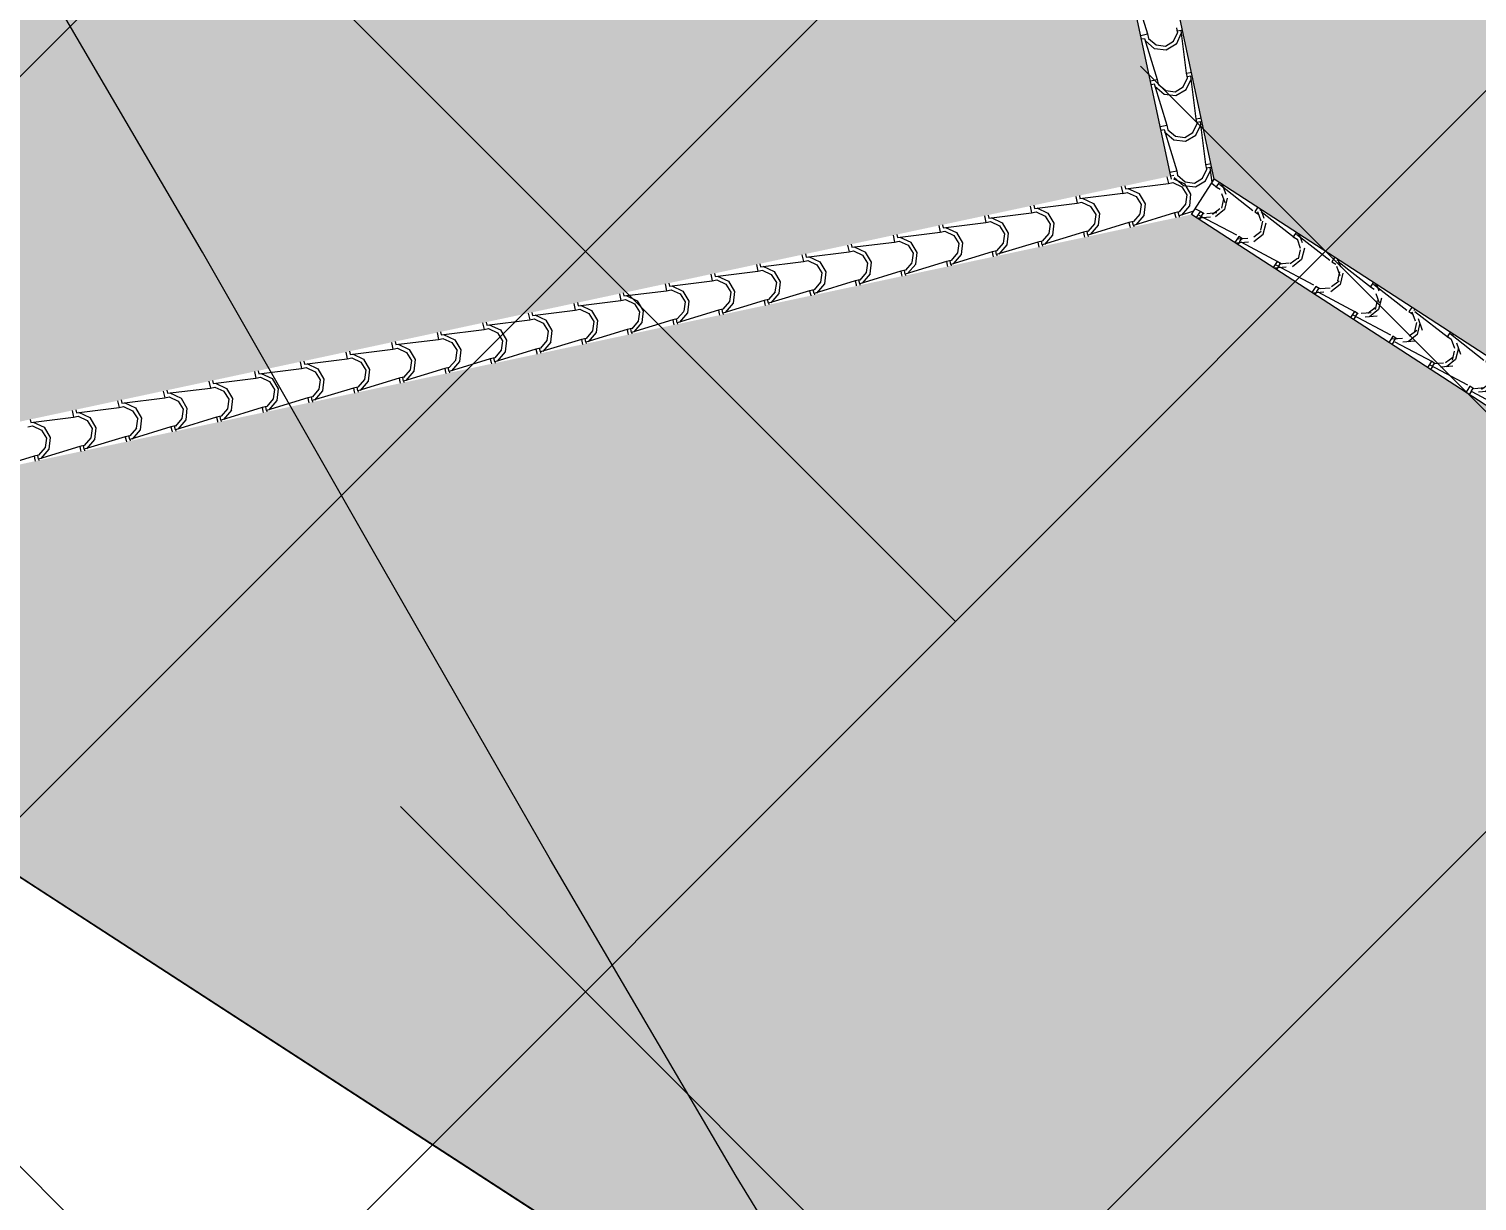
# Model space of a CAD drawing. Header units: millimetres. Extents: x 648844 to 649530, y 1246379 to 1246752.
# Drawn here: x 649090.13 to 649095.32, y 1246562.49 to 1246566.69 of the extents above; entities that cross this region are included whole.
import ezdxf

# ---------------------------------------------------------------- set-up
doc = ezdxf.new("R2010")
doc.units = ezdxf.units.MM
doc.header["$LTSCALE"] = 20
doc.header["$MEASUREMENT"] = 0
doc.layers.get('0').update_dxf_attribs({"linetype": 'CONTINUOUS'})
doc.layers.add('CONT-MJR2', color=9, linetype='CONTINUOUS')
doc.layers.add('TECHO', color=30, linetype='CONTINUOUS')

# ---------------------------------------------------------------- blocks, each defined once
blk = doc.blocks.new('TEJA45')
at = {"layer": 'TECHO'}
for p, q in [((-1.373168221238593, 3.056911529710149), (-1.273915769892895, 3.17506903934169)), ((-1.382576729258403, 3.066355168737612), (-1.386143788849395, 3.069922228328608)), ((-1.3731241258075, 3.056902565286705), (-1.382576729258403, 3.066355168737608)), ((-1.491325941711231, 2.938754059107264), (-1.392073490365533, 3.056911568738805)), ((-1.404007039717101, 3.007141208767965), (-1.398099116226774, 3.05085956502068)), ((-1.392029332709299, 3.056902565286702), (-1.395596392300298, 3.060469624877697)), ((-1.39202933270932, 3.056902565286691), (-1.382576729258417, 3.047449961835788)), ((-1.389655597268458, 3.009811456121579), (-1.384929330006081, 3.045258665398329)), ((-1.375324111853324, 2.979072809456422), (-1.389503025576083, 3.00979384635863)), ((-1.384939880120932, 3.0450868109731), (-1.373124125807301, 3.056902565286727)), ((-1.297492896261112, 2.962373277353592), (-1.415650405892656, 2.863120826007894)), ((-1.384940484638499, 2.969437359367674), (-1.403845707855886, 3.007247725254921)), ((-1.347151256233893, 2.950564933994997), (-1.384961622121139, 2.969470157212385)), ((-1.344631112904288, 2.964880526839199), (-1.375352149806496, 2.979059440561958)), ((-1.309206331958961, 2.969480194682298), (-1.344653541235708, 2.964753927419924)), ((-1.297503298200333, 2.981281737679506), (-1.309319052513963, 2.969465983365879)), ((-1.289530375122318, 2.954403607699724), (-1.297503298200283, 2.962376530777686)), ((-1.609483662184033, 2.820596588504205), (-1.510231210838334, 2.938754098135746)), ((-1.522165615273849, 2.888982832332363), (-1.516257691783522, 2.932701188585078)), ((-1.510186875845577, 2.938745022150432), (-1.513753935436576, 2.942312081741427)), ((-1.510186875845605, 2.938745022150421), (-1.500734272394702, 2.929292418699518)), ((-1.507813047882699, 2.891654975032647), (-1.503086780620322, 2.927102184309398)), ((-1.500734272394673, 2.948197625601342), (-1.504301331985666, 2.95176468519233)), ((-1.503097423257209, 2.926929267836826), (-1.491281668943579, 2.938745022150453)), ((-1.49128166894377, 2.938745022150432), (-1.500734272394673, 2.948197625601335)), ((-1.303499310642231, 2.956353917693853), (-1.347217666894949, 2.95044599420353)), ((-1.503098014517263, 2.851279628119784), (-1.522003237734651, 2.88908999400703)), ((-1.493480520623876, 2.860916346264851), (-1.507659434346635, 2.891637383167058)), ((-1.462787576094982, 2.846724118068312), (-1.493508612997189, 2.860903031791072)), ((-1.41566084133661, 2.863124194543236), (-1.427476595650241, 2.851308440229609)), ((-1.398235314807685, 2.845698668014347), (-1.41566084133656, 2.863124194543225)), ((-1.727641382656969, 2.702439117900973), (-1.628388931311271, 2.820596627532513)), ((-1.640324190830356, 2.770824455898556), (-1.634416267340029, 2.81454281215127)), ((-1.628344418981847, 2.820587479014158), (-1.631911478572839, 2.82415453860515)), ((-1.628344418981868, 2.820587479014147), (-1.618891815530965, 2.811134875563244)), ((-1.625970498497189, 2.773498493941911), (-1.621244231234812, 2.808945703218662)), ((-1.618891815530944, 2.830040082465064), (-1.622458875121929, 2.833607142056053)), ((-1.621254966393487, 2.808771724700552), (-1.609439212079856, 2.820587479014179)), ((-1.609439212080048, 2.820587479014161), (-1.618891815530951, 2.830040082465064)), ((-1.415650366864142, 2.844215556880823), (-1.533807876495686, 2.744963105535124)), ((-1.465308987481798, 2.832407404116246), (-1.503119353369044, 2.851312627333634)), ((-1.42165768707698, 2.838195342137173), (-1.465376043329698, 2.83228741864685)), ((-1.427362813048838, 2.8513227440679), (-1.462810022325584, 2.846596476805527)), ((-1.407687918258588, 2.836246064563447), (-1.41566084133656, 2.844218987641415)), ((-1.621255544396, 2.733121896871847), (-1.640160767613388, 2.770932262759093)), ((-1.611636929394813, 2.742759883074104), (-1.625815843117572, 2.773480919976311)), ((-1.845799103129757, 2.584281647297914), (-1.746546651784058, 2.702439156929454)), ((-1.74650196211811, 2.702429935877895), (-1.750069021709102, 2.70599699546889)), ((-1.746501962118138, 2.702429935877877), (-1.737049358667235, 2.692977332426974)), ((-1.737049358667214, 2.711882539328798), (-1.740616418258206, 2.715449598919786)), ((-1.739412509529764, 2.690614181564278), (-1.727596755216133, 2.702429935877905)), ((-1.727596755216311, 2.702429935877895), (-1.737049358667214, 2.711882539328798)), ((-1.533807837467243, 2.726057836407978), (-1.651965347098788, 2.62680538506228)), ((-1.583466718729717, 2.714249874237503), (-1.621277084616963, 2.73315509745489)), ((-1.580944039285683, 2.728567709297419), (-1.61166507618789, 2.742746623020178)), ((-1.539816063509036, 2.720036766580851), (-1.583534419761754, 2.714128843090528)), ((-1.545519294137819, 2.733165293453617), (-1.580966503414565, 2.728439026191243)), ((-1.533818384472887, 2.744966651406965), (-1.545634138786518, 2.733150897093338)), ((-1.516392857943956, 2.727541124878073), (-1.533818384472831, 2.744966651406948)), ((-1.525845461394859, 2.718088521427173), (-1.533818384472831, 2.726061444505142)), ((-1.758482766386621, 2.652666079466556), (-1.752574842896294, 2.696384435719271)), ((-1.739413074274765, 2.61496416562397), (-1.758318297492153, 2.652774531511216)), ((-1.744127949111437, 2.655342012852969), (-1.73940168184906, 2.69078922212972)), ((-1.729793338165379, 2.624603419882536), (-1.743972251888138, 2.655324456784744)), ((-1.855206901803498, 2.593724996192527), (-1.85877396139449, 2.597292055783516)), ((-1.845754298352588, 2.584272392741617), (-1.855206901803491, 2.59372499619252)), ((-1.651965308070309, 2.607900115935173), (-1.770122817701854, 2.508647664589475)), ((-1.701624449977587, 2.596092344358734), (-1.739434815864833, 2.614997567576122)), ((-1.699100502478018, 2.610411300527293), (-1.729821539380225, 2.624590214250052)), ((-1.657974439943793, 2.601878191024166), (-1.701692796196511, 2.595970267533843)), ((-1.6636757752268, 2.615007842839329), (-1.699122984503546, 2.610281575576956)), ((-1.651975927609165, 2.626809108270695), (-1.663791681922795, 2.614993353957068)), ((-1.634550401080226, 2.609383581741803), (-1.651975927609101, 2.626809108270681)), ((-1.644003004531122, 2.599930978290903), (-1.651975927609094, 2.607903901368879)), ((-1.963956823602409, 2.466124176695029), (-1.86470437225671, 2.58428168632657)), ((-1.876641341943376, 2.53450770303095), (-1.87073341845305, 2.578226059283665)), ((-1.864659505254387, 2.584272392741614), (-1.868226564845386, 2.587839452332609)), ((-1.864659505254409, 2.584272392741603), (-1.855206901803506, 2.5748197892907)), ((-1.86228539972555, 2.537185531764937), (-1.857559132463173, 2.572632741041687)), ((-1.857570052666041, 2.572456638428005), (-1.845754298352411, 2.584272392741632)), ((-1.857570604153551, 2.496806434376108), (-1.876475827370939, 2.534616800263354)), ((-1.847949746935555, 2.506446956690137), (-1.862128660658314, 2.537167993592345)), ((-1.81978218122547, 2.477934814479969), (-1.857592547112716, 2.496840037697357)), ((-1.817256965670367, 2.49225489175716), (-1.847978002572574, 2.506433805479919)), ((-1.781832256315774, 2.496850392225053), (-1.81727946559252, 2.492124124962679)), ((-1.770133470745442, 2.508651565134425), (-1.781949225059073, 2.496835810820798)), ((-1.752707944216503, 2.491226038605529), (-1.770133470745385, 2.508651565134411)), ((-2.082114544075353, 2.347966706091803), (-1.982862092729654, 2.466124215723344)), ((-1.994799917499641, 2.416349326598954), (-1.988891994009315, 2.460067682851669)), ((-1.982817048390658, 2.466114849605344), (-1.986384107981657, 2.469681909196343)), ((-1.982817048390686, 2.466114849605333), (-1.973364444939783, 2.45666224615443)), ((-1.980442850339919, 2.419029050675103), (-1.975716583077542, 2.454476259951853)), ((-1.973364444939762, 2.47556745305625), (-1.976931504530747, 2.479134512647239)), ((-1.975727595802319, 2.454299095291731), (-1.963911841488688, 2.466114849605358)), ((-1.963911841488859, 2.46611484960534), (-1.973364444939762, 2.475567453056243)), ((-1.770122778673361, 2.489742395462365), (-1.888280288304905, 2.390489944116666)), ((-1.776132816376737, 2.483719615467727), (-1.819851172629456, 2.477811691977404)), ((-1.762160547667406, 2.481773435154633), (-1.770133470745371, 2.489746358232598)), ((-1.975728134032288, 2.378648703128178), (-1.994633357249675, 2.416459069015424)), ((-1.966106155705724, 2.388290493497742), (-1.980285069428483, 2.419011530399949)), ((-1.935413428861061, 2.374098482986273), (-1.966134465763268, 2.388277396709032)), ((-1.888291013881719, 2.390494021998155), (-1.90010676819535, 2.378678267684528)), ((-1.870865487352773, 2.373068495469258), (-1.888291013881648, 2.390494021998133)), ((-2.200272264548296, 2.229809235488567), (-2.101019813202598, 2.347966745120107)), ((-2.112958493056141, 2.29819095016515), (-2.107050569565814, 2.341909306417865)), ((-2.100974591526935, 2.347957306469077), (-2.104541651117927, 2.351524366060072)), ((-2.100974591526956, 2.347957306469056), (-2.091521988076053, 2.338504703018152)), ((-2.098600300954161, 2.300872569586161), (-2.093874033691783, 2.336319778862912)), ((-2.091521988076039, 2.357409909919983), (-2.095089047667024, 2.360976969510965)), ((-2.093885138938596, 2.336141552155457), (-2.082069384624965, 2.347957306469084)), ((-2.082069384625136, 2.347957306469073), (-2.091521988076039, 2.357409909919976)), ((-1.888280249276434, 2.37158467498956), (-2.006437758907978, 2.272332223643861)), ((-1.937939912473368, 2.359777284601215), (-1.975750278360614, 2.378682507818603)), ((-1.894291192810599, 2.365561039911164), (-1.938009549063317, 2.359653116420841)), ((-1.899988737404293, 2.378692941610829), (-1.935435946681039, 2.373966674348456)), ((-1.880318090803677, 2.363615892018363), (-1.888291013881641, 2.371588815096327)), ((-2.093885663911045, 2.260490971880294), (-2.112790887128433, 2.298301337767541)), ((-2.084262564476674, 2.270134030307005), (-2.098441478199433, 2.300855067209213)), ((-2.219132134663198, 2.229799763332796), (-2.222699194254197, 2.233366822923792)), ((-2.209679531212309, 2.239252366783706), (-2.213246590803301, 2.242819426374698)), ((-2.200226927761406, 2.2297997633328), (-2.209679531212309, 2.239252366783703)), ((-2.006437719879585, 2.25342695451668), (-2.124595229511129, 2.154174503170982)), ((-2.056097643721252, 2.24161975472245), (-2.093908009608498, 2.260524977939838)), ((-2.053569892051748, 2.25594207421538), (-2.084290928953955, 2.270120987938139)), ((-2.012449569244438, 2.2474024643546), (-2.056167925497157, 2.241494540864277)), ((-2.018145218494176, 2.260535490996432), (-2.053592427770923, 2.255809223734058)), ((-2.006448557017997, 2.272336478861885), (-2.018264311331627, 2.260520724548257)), ((-1.989023030489044, 2.254910952332985), (-2.006448557017926, 2.272336478861867)), ((-1.998475633939947, 2.245458348882085), (-2.006448557017919, 2.253431271960061)), ((-2.318429985020934, 2.111651764885686), (-2.219177533675236, 2.229809274517226)), ((-2.231117068612647, 2.180032573731356), (-2.225209145122321, 2.223750929984071)), ((-2.212043193789803, 2.142333240632382), (-2.230948417007191, 2.180143606519628)), ((-2.219132134663234, 2.229799763332785), (-2.209679531212331, 2.220347159881882)), ((-2.216757751568522, 2.182716088496324), (-2.212031484306145, 2.218163297773074)), ((-2.20241897324761, 2.151977567116258), (-2.216597886970369, 2.182698604018466)), ((-2.212042682074873, 2.217984009019183), (-2.200226927761243, 2.22979976333281)), ((-2.124595190482559, 2.135269234043939), (-2.242752700114103, 2.03601678269824)), ((-2.17425537496915, 2.123462224843689), (-2.212065740856396, 2.142367448061076)), ((-2.171726355244928, 2.137785665445634), (-2.202447392147135, 2.151964579168393)), ((-2.130607945679202, 2.129243888797919), (-2.17432630193192, 2.123335965307596)), ((-2.136301699582702, 2.142378040382205), (-2.171748908859449, 2.137651773119831)), ((-2.124606100154274, 2.154178935725614), (-2.136421854467905, 2.142363181411987)), ((-2.107180573625321, 2.136753409196714), (-2.124606100154196, 2.154178935725589)), ((-2.116633177076217, 2.127300805745815), (-2.124606100154182, 2.13527372882378)), ((-2.436587705493885, 1.993494294282453), (-2.337335254148186, 2.111651803913993)), ((-2.349275644168912, 2.061874197299353), (-2.343367720678586, 2.105592553552068)), ((-2.337289677799475, 2.111642220196526), (-2.340856737390467, 2.115209279787518)), ((-2.337289677799504, 2.111642220196511), (-2.327837074348601, 2.102189616745608)), ((-2.33491520218265, 2.064559607408288), (-2.330188934920272, 2.100006816685038)), ((-2.327837074348579, 2.121094823647432), (-2.331404133939571, 2.124661883238428)), ((-2.330200225211151, 2.099826465882909), (-2.31838447089752, 2.111642220196536)), ((-2.318384470897676, 2.111642220196526), (-2.327837074348579, 2.121094823647429)), ((-2.330200723668554, 2.024175509384502), (-2.349105946885942, 2.061985875271748)), ((-2.320575382017786, 2.033821103923863), (-2.334754295740545, 2.06454214082607)), ((-2.292413106217069, 2.005304694964952), (-2.330223472104315, 2.02420991818234)), ((-2.289882818435615, 2.01962925667474), (-2.320603855337822, 2.033808170397499)), ((-2.254458180671243, 2.024220589767982), (-2.28990538994799, 2.019494322505608)), ((-2.242763643290552, 2.036021392589344), (-2.254579397604182, 2.024205638275717)), ((-2.225338116761591, 2.018595866060441), (-2.242763643290466, 2.036021392589316)), ((-2.554745425966679, 1.875336823679397), (-2.455492974620981, 1.993494333310938)), ((-2.467434219725661, 1.943715820863755), (-2.461526296235334, 1.987434177116469)), ((-2.455447220935753, 1.993484677060259), (-2.459014280526752, 1.997051736651255)), ((-2.455447220935774, 1.993484677060245), (-2.445994617484871, 1.984032073609342)), ((-2.453072652796898, 1.946403126319346), (-2.448346385534521, 1.981850335596096)), ((-2.44599461748485, 2.002937280511166), (-2.449561677075842, 2.006504340102154)), ((-2.448357768347428, 1.981668922746636), (-2.436542014033797, 1.993484677060263)), ((-2.436542014033947, 1.993484677060259), (-2.44599461748485, 2.002937280511162)), ((-2.242752661085667, 2.017111513571098), (-2.360910170717212, 1.9178590622254)), ((-2.248766322111251, 2.011085313241601), (-2.292484678363969, 2.005177389751278)), ((-2.234790720212494, 2.009143262609545), (-2.242763643290459, 2.017116185687509)), ((-2.44835825354734, 1.906017778136647), (-2.467263476764728, 1.943828144023893)), ((-2.438731790788353, 1.915664640732292), (-2.452910704511112, 1.946385677634499)), ((-2.672903146439467, 1.757179353076342), (-2.573650695093768, 1.875336862707883)), ((-2.585592795282174, 1.825557444429958), (-2.579684871791848, 1.869275800682672)), ((-2.573604764072023, 1.875327133923982), (-2.577171823663022, 1.878894193514977)), ((-2.573604764072044, 1.875327133923967), (-2.564152160621141, 1.865874530473064)), ((-2.564152160621127, 1.884779737374888), (-2.567719220212119, 1.88834679696588)), ((-2.566515311483705, 1.863511379610362), (-2.554699557170075, 1.875327133923989)), ((-2.554699557170224, 1.875327133923978), (-2.564152160621127, 1.884779737374881)), ((-2.360910131688769, 1.898953793098254), (-2.479067641320313, 1.799701341752556)), ((-2.410570837464959, 1.887147165086184), (-2.448381203352206, 1.906052388303571)), ((-2.408039281627133, 1.901472847904234), (-2.43876031852934, 1.915651761626993)), ((-2.366924698545105, 1.892926737685034), (-2.410643054797823, 1.887018814194711)), ((-2.372614661760217, 1.906063139153702), (-2.408061871036963, 1.901336871891328)), ((-2.360921186426829, 1.917863849453074), (-2.372736940740459, 1.906048095139447)), ((-2.343495659897862, 1.90043832292417), (-2.360921186426737, 1.917863849453049)), ((-2.352948263348765, 1.890985719473271), (-2.360921186426737, 1.898958642551243)), ((-2.566515783426098, 1.78786004688876), (-2.585421006643486, 1.825670412776006)), ((-2.571230103411139, 1.828246645230415), (-2.566503836148762, 1.863693854507165)), ((-2.556888199558905, 1.797508177540724), (-2.571067113281664, 1.828229214442931)), ((-2.68230970375739, 1.766622194238618), (-2.685876763348382, 1.770189253829606)), ((-2.672857100306487, 1.757169590787715), (-2.68230970375739, 1.766622194238618)), ((-2.479067602291835, 1.780796072625453), (-2.597225111923379, 1.681543621279754)), ((-2.528728568712815, 1.768989635207408), (-2.566538934600061, 1.787894858424796)), ((-2.526195744818651, 1.783316439133724), (-2.556916781720858, 1.797495352856483)), ((-2.485083074978945, 1.774768162128474), (-2.528801431231663, 1.768860238638151)), ((-2.490771142849198, 1.787905688539425), (-2.526218352125944, 1.783179421277051)), ((-2.479078729563106, 1.799706306316804), (-2.490894483876737, 1.787890552003176)), ((-2.461653203034139, 1.782280779787897), (-2.479078729563014, 1.799706306316772)), ((-2.471105806485035, 1.772828176336997), (-2.479078729563007, 1.780801099414965)), ((-2.791060866912261, 1.639021882473276), (-2.691808415566562, 1.757179392104817)), ((-2.703751370838674, 1.707399067996157), (-2.697843447348347, 1.751117424248871)), ((-2.691762307208286, 1.757169590787711), (-2.695329366799285, 1.760736650378707)), ((-2.691762307208322, 1.757169590787701), (-2.682309703757419, 1.747716987336798)), ((-2.689387554025622, 1.710090164139668), (-2.684661286763244, 1.745537373416418)), ((-2.684672854619983, 1.745353836474088), (-2.672857100306352, 1.757169590787715)), ((-2.597225072894851, 1.662638352152683), (-2.715382582526395, 1.563385900806985)), ((-2.684673313304828, 1.669702315640802), (-2.703578536522215, 1.707512681528048)), ((-2.675044608329848, 1.679351714349984), (-2.689223522052608, 1.710072751252191)), ((-2.646886299960748, 1.650832105328671), (-2.684696665847994, 1.669737328546059)), ((-2.644352208010176, 1.665160030363211), (-2.675073244912383, 1.67933894408597)), ((-2.608927623939977, 1.6697482379249), (-2.644374833216723, 1.665021970662526)), ((-2.597236272699384, 1.681548763180533), (-2.609052027013014, 1.669733008866906)), ((-2.579810746170402, 1.664123236651626), (-2.597236272699277, 1.681548763180501)), ((-2.589263349621298, 1.654670633200727), (-2.59723627269927, 1.662643556278695)), ((-2.909218587385205, 1.520864411870047), (-2.809966136039506, 1.639021921501588)), ((-2.821909946394939, 1.589240691564164), (-2.816002022904613, 1.632959047816879)), ((-2.809919850344563, 1.639012047651438), (-2.813486909935556, 1.64257910724243)), ((-2.809919850344592, 1.639012047651423), (-2.800467246893689, 1.62955944420052)), ((-2.807545004639749, 1.591933683051629), (-2.802818737377372, 1.627380892328379)), ((-2.800467246893668, 1.648464651102348), (-2.80403430648466, 1.65203171069334)), ((-2.80283039775626, 1.627196293337814), (-2.79101464344263, 1.639012047651441)), ((-2.791014643442765, 1.639012047651441), (-2.800467246893668, 1.648464651102344)), ((-2.603241451413716, 1.65660958657179), (-2.646959807666434, 1.650701663081467)), ((-2.802830843183607, 1.55154458439295), (-2.821736066400995, 1.589354950280196)), ((-2.793201017100024, 1.561195251157582), (-2.807379930822783, 1.591916288059789)), ((-2.762508671201701, 1.547003621592701), (-2.793229708103908, 1.56118253531546)), ((-2.715393815835661, 1.563391220044263), (-2.727209570149292, 1.551575465730636)), ((-2.697968289306679, 1.545965693515353), (-2.715393815835554, 1.563391220044231)), ((-3.027376307857843, 1.402706941267166), (-2.928123856512144, 1.520864450898706)), ((-2.940068521951446, 1.471082315130367), (-2.934160598461119, 1.514800671383082)), ((-2.928077393480834, 1.520854504515164), (-2.931644453071826, 1.524421564106159)), ((-2.928077393480862, 1.520854504515153), (-2.918624790029959, 1.51140190106425)), ((-2.92570245525399, 1.473777201962687), (-2.920976187991613, 1.509224411239437)), ((-2.918624790029938, 1.530307107966074), (-2.92219184962093, 1.533874167557062)), ((-2.920987940892537, 1.50903875020154), (-2.909172186578907, 1.520854504515167)), ((-2.909172186579035, 1.520854504515167), (-2.918624790029938, 1.53030710796607)), ((-2.715382543497967, 1.544480631679839), (-2.833540053129511, 1.445228180334141)), ((-2.76504403120866, 1.532674575449917), (-2.802854397095906, 1.551579798667305)), ((-2.721399827845751, 1.538451011015471), (-2.765118184098469, 1.532543087525148)), ((-2.727084105028048, 1.55159078731074), (-2.762531314304795, 1.546864520048366)), ((-2.707420892757582, 1.536513090064457), (-2.715393815835547, 1.544486013142421)), ((-2.920988373062372, 1.433386853145059), (-2.939893596279759, 1.471197219032305)), ((-2.911357425870584, 1.443038787966014), (-2.925536339593343, 1.473759824868221)), ((-3.145534028330495, 1.284549470664281), (-3.046281576984796, 1.402706980295822)), ((-3.046234936617104, 1.402696961378897), (-3.049801996208103, 1.406264020969893)), ((-3.04623493661714, 1.402696961378876), (-3.036782333166236, 1.393244357927973)), ((-3.036782333166215, 1.412149564829807), (-3.0403493927572, 1.415716624420792)), ((-3.039145484028815, 1.390881207065267), (-3.027329729715184, 1.402696961378894)), ((-3.027329729715305, 1.402696961378897), (-3.036782333166208, 1.4121495648298)), ((-2.833540014101025, 1.426322911207034), (-2.95169752373257, 1.327070459861336)), ((-2.883201762456515, 1.414517045571142), (-2.921012128343762, 1.433422268788529)), ((-2.880665134393212, 1.428847212822195), (-2.911386171295419, 1.443026126544954)), ((-2.839558204279591, 1.420292435458908), (-2.883276560532309, 1.414384511968585)), ((-2.845240586117015, 1.43343333669646), (-2.880687795393762, 1.428707069434086)), ((-2.833551358971938, 1.445233676907993), (-2.845367113285569, 1.433417922594366)), ((-2.81612583244295, 1.427808150379082), (-2.833551358971825, 1.445233676907957)), ((-2.825578435893853, 1.418355546928183), (-2.833551358971818, 1.426328470006148)), ((-3.058227097507704, 1.352923938698371), (-3.052319174017377, 1.396642294951086)), ((-3.039145902941115, 1.315229121897154), (-3.058051126158503, 1.3530394877844)), ((-3.043859905868239, 1.355620720873752), (-3.039133638605861, 1.391067930150502)), ((-3.029513834641143, 1.32488232477445), (-3.043692748363902, 1.355603361676657)), ((-3.154939876302478, 1.293992021693526), (-3.15850693589347, 1.297559081284522)), ((-2.951697484704127, 1.308165190734183), (-3.069854994335671, 1.208912739388484)), ((-3.00135949370442, 1.296359515692391), (-3.039169859591667, 1.315264738909779)), ((-2.998821597584737, 1.310690804051681), (-3.029542634486944, 1.32486971777444)), ((-2.957716580713459, 1.302133859902348), (-3.001434936966177, 1.296225936412025)), ((-2.963397067206891, 1.315275886082055), (-2.998844276483638, 1.310549618819682)), ((-2.951708902108216, 1.327076133771723), (-2.963524656421846, 1.315260379458095)), ((-2.93428337557922, 1.309650607242808), (-2.951708902108102, 1.327076133771691)), ((-2.943735979030116, 1.300198003791909), (-2.951708902108088, 1.308170926869881)), ((-3.263691748803296, 1.166392000061222), (-3.164439297457598, 1.284549509692763)), ((-3.176385673064452, 1.23476556226278), (-3.170477749574125, 1.278483918515494)), ((-3.164392479753374, 1.28453941824262), (-3.167959539344373, 1.288106477833619)), ((-3.16439247975341, 1.284539418242609), (-3.154939876302507, 1.275086814791706)), ((-3.16201735648248, 1.237464239784806), (-3.157291089220102, 1.272911449061557)), ((-3.157303027165092, 1.272723663928993), (-3.145487272851462, 1.28453941824262)), ((-3.145487272851575, 1.28453941824262), (-3.154939876302478, 1.293992021693523)), ((-3.157303432819873, 1.197071390649249), (-3.176208656037261, 1.234881756536495)), ((-3.147670243411703, 1.206725861582878), (-3.161849157134462, 1.237446898485086)), ((-3.119517224952311, 1.178201985813626), (-3.157327590839557, 1.197107209031014)), ((-3.116978060776262, 1.192534395281175), (-3.147699097678469, 1.206713309003934)), ((-3.081553548295865, 1.197118435467772), (-3.117000757572612, 1.192392168205398)), ((-3.069866445244493, 1.208918590635452), (-3.081682199558124, 1.197102836321825)), ((-3.052440918715497, 1.191493064106538), (-3.069866445244365, 1.20891859063541)), ((-3.381849469276368, 1.048234529457822), (-3.282597017930669, 1.166392039089363)), ((-3.294544248621207, 1.116607185827174), (-3.288636325130881, 1.160325542079889)), ((-3.282550022889659, 1.166381875106353), (-3.286117082480651, 1.169948934697345)), ((-3.28255002288968, 1.166381875106332), (-3.273097419438777, 1.156929271655429)), ((-3.280174807096721, 1.119307758695868), (-3.275448539834343, 1.154754967972618)), ((-3.273097419438756, 1.175834478557256), (-3.276664479029741, 1.179401538148245)), ((-3.27546057030137, 1.154566120792719), (-3.263644815987739, 1.166381875106346)), ((-3.263644815987853, 1.166381875106349), (-3.273097419438756, 1.175834478557253)), ((-3.069854955307193, 1.190007470261374), (-3.188012464938737, 1.090755018915676)), ((-3.075874957147306, 1.183975284345788), (-3.119593313400024, 1.178067360855465)), ((-3.061893522166393, 1.182040460655639), (-3.069866445244358, 1.190013383733604)), ((-3.275460962698638, 1.078913659401358), (-3.294366185916026, 1.116724025288605)), ((-3.265826652182639, 1.088569398392131), (-3.280005565905398, 1.119290435294339)), ((-3.18802398838077, 1.090761047499182), (-3.199839742694401, 1.078945293185555)), ((-3.170598461851768, 1.073335520970264), (-3.188023988380642, 1.090761047499139)), ((-3.500007189749034, 0.9300770588549305), (-3.400754738403336, 1.048234568486471)), ((-3.412702824177472, 0.9984488093951853), (-3.406794900687146, 1.0421671656479)), ((-3.400707566025922, 1.048224331970076), (-3.404274625616914, 1.051791391561068)), ((-3.400707566025957, 1.048224331970065), (-3.391254962575054, 1.038771728519162)), ((-3.391254962575026, 1.057676935420989), (-3.394822022166011, 1.061243995011978)), ((-3.393618113437647, 1.036408577656445), (-3.381802359124016, 1.048224331970072)), ((-3.381802359124123, 1.048224331970079), (-3.391254962575026, 1.057676935420982)), ((-3.188012425910266, 1.071849749788566), (-3.30616993554181, 0.9725972984428672)), ((-3.237674956200188, 1.060044455934861), (-3.275485322087434, 1.078949679152249)), ((-3.235134523969421, 1.074377986511426), (-3.265855560871628, 1.088556900234185)), ((-3.194033333579362, 1.065816708789466), (-3.237751689832081, 1.059908785299143)), ((-3.199710029384846, 1.078960984853495), (-3.235157238661593, 1.074234717591121)), ((-3.180051065302663, 1.063882917519361), (-3.188023988380642, 1.071855840597337)), ((-3.393618492577396, 0.9607559281534783), (-3.412523715794784, 0.9985662940407245)), ((-3.398332257710976, 1.001151277606926), (-3.393605990448599, 1.036598486883676)), ((-3.383983060952815, 0.9704129351997395), (-3.398161974675574, 1.001133972101947)), ((-3.509412505711303, 0.9395193922847085), (-3.512979565302295, 0.943086451875697)), ((-3.4999599022604, 0.9300667888337983), (-3.509412505711303, 0.9395193922847014)), ((-3.306169896513282, 0.9536920293157962), (-3.424327406144826, 0.8544395779700977)), ((-3.355832687448093, 0.9418869260561102), (-3.393643053335339, 0.9607921492734981)), ((-3.353290987159291, 0.9562215777401519), (-3.384012024061498, 0.970400491462911)), ((-3.312191710014105, 0.9476581332327818), (-3.355910066266823, 0.9417502097424588)), ((-3.31786651047382, 0.9608035342392149), (-3.353313719750567, 0.9560772669768411)), ((-3.306181531517048, 0.9726035043629118), (-3.317997285830678, 0.9607877500492847)), ((-3.288756004988038, 0.9551779778339942), (-3.306181531516913, 0.9726035043628727)), ((-3.298208608438941, 0.9457253743830982), (-3.306181531516906, 0.9536982974610595)), ((-3.618164910221822, 0.8119195882518788), (-3.518912458876123, 0.9300770978834194)), ((-3.530861399734214, 0.8802904329595833), (-3.524953476243887, 0.9240087892122979)), ((-3.518865109162199, 0.9300667888338054), (-3.522432168753198, 0.933633848424801)), ((-3.518865109162228, 0.9300667888337877), (-3.509412505711325, 0.9206141853828846)), ((-3.516489708325459, 0.8829947965161828), (-3.511763441063081, 0.918442005792933)), ((-3.502139469723382, 0.8522564720081682), (-3.516318383446141, 0.8829775089103755)), ((-3.511775656573924, 0.9182510345201713), (-3.499959902260294, 0.9300667888337983)), ((-3.424327367116383, 0.8355343088429557), (-3.542484876747928, 0.7362818574972572)), ((-3.511776022456154, 0.8425981969055734), (-3.530681245673541, 0.8804085627928195)), ((-3.473990418695976, 0.8237293961773489), (-3.511800784583222, 0.8426346193947367)), ((-3.471447450350816, 0.8380651689696457), (-3.502168487253023, 0.8522440826924047)), ((-3.436022991562787, 0.8426460836249312), (-3.471470200839534, 0.8379198163625574)), ((-3.424339074653325, 0.8544459612266415), (-3.436154828966956, 0.8426302069130145)), ((-3.406913548124315, 0.8370204346977168), (-3.42433907465319, 0.8544459612265918)), ((-3.416366151575211, 0.8275678312468173), (-3.424339074653183, 0.8355407543247892)), ((-3.736322630694765, 0.693762117648653), (-3.637070179349067, 0.8119196272801936)), ((-3.649019975290479, 0.7621320565275838), (-3.643112051800152, 0.8058504127802983)), ((-3.637022652298469, 0.8119092456975316), (-3.640589711889469, 0.8154763052885272)), ((-3.637022652298498, 0.8119092456975174), (-3.627570048847595, 0.8024566422466144)), ((-3.634647158939579, 0.7648383154281468), (-3.629920891677202, 0.800285524704897)), ((-3.627570048847574, 0.8213618491484418), (-3.631137108438566, 0.8249289087394338)), ((-3.629933199710202, 0.8000934913838975), (-3.618117445396571, 0.8119092456975245)), ((-3.61811744539667, 0.8119092456975316), (-3.627570048847574, 0.8213618491484347)), ((-3.430350086447064, 0.8294995576763391), (-3.474068442699782, 0.8235916341860161)), ((-3.629933552334919, 0.7244404656576862), (-3.648838775552306, 0.7622508315449323)), ((-3.620295878494325, 0.7341000088174248), (-3.634474792217084, 0.764821045719632)), ((-3.589603913543165, 0.719908760199516), (-3.620324950445372, 0.734087673922275)), ((-3.542496617789602, 0.7362884180903713), (-3.554312372103233, 0.7244726637767442)), ((-3.525071091260585, 0.7188628915614501), (-3.54249661778946, 0.7362884180903251)), ((-3.854480351167602, 0.5756046470455338), (-3.755227899821904, 0.6937621566770744)), ((-3.767178550847227, 0.6439736800919889), (-3.7612706273569, 0.6876920363447034)), ((-3.75518019543474, 0.6937517025612614), (-3.758747255025732, 0.697318762152257)), ((-3.755180195434768, 0.6937517025612472), (-3.745727591983865, 0.6842990991103441)), ((-3.752804609553827, 0.6466818343392049), (-3.74807834229145, 0.682129043615955)), ((-3.745727591983844, 0.703204306012168), (-3.749294651574829, 0.7067713656031565)), ((-3.748090742846479, 0.6819359482476237), (-3.736274988532848, 0.6937517025612507)), ((-3.736274988532941, 0.6937517025612578), (-3.745727591983844, 0.7032043060121609)), ((-3.542484837719485, 0.7173765883701151), (-3.660642347351029, 0.6181241370244166)), ((-3.592148149943888, 0.705571866298591), (-3.629958515831134, 0.7244770895159789)), ((-3.548508462881806, 0.7113409821196583), (-3.592226819134524, 0.7054330586293354)), ((-3.554179472650858, 0.7244886330107718), (-3.589626681927605, 0.719762365748398)), ((-3.534523694711481, 0.7094102881105471), (-3.542496617789453, 0.7173832111885154)), ((-3.748091082213669, 0.6062827344097776), (-3.766996305431057, 0.6440931002970238)), ((-3.738452287264877, 0.6159435456258606), (-3.752631200987636, 0.6466645825280679)), ((-3.972638071640318, 0.4574471764425745), (-3.87338562029462, 0.5756046860741151)), ((-3.873337738571017, 0.5755941594249876), (-3.876904798162009, 0.5791612190159832)), ((-3.873337738571045, 0.5755941594249734), (-3.863885135120142, 0.5661415559740703)), ((-3.863885135120121, 0.5850467628758977), (-3.867452194711113, 0.5886138224668898)), ((-3.866248285982756, 0.5637784051113499), (-3.854432531669126, 0.5755941594249769)), ((-3.854432531669218, 0.5755941594249876), (-3.863885135120121, 0.5850467628758906)), ((-3.66064230832248, 0.5992188678973811), (-3.778799817954024, 0.4999664165516826)), ((-3.710305881191765, 0.5874143364198297), (-3.748116247079011, 0.6063195596372175)), ((-3.707760376733852, 0.601752351428626), (-3.738481413636059, 0.6159312651513851)), ((-3.666666839313869, 0.59318240656334), (-3.710385195566587, 0.587274483073017)), ((-3.672335953740742, 0.6063311823963673), (-3.707783163017488, 0.6016049151339935)), ((-3.66065416092588, 0.618130874954101), (-3.67246991523951, 0.606315120640474)), ((-3.643228634396856, 0.6007053484251763), (-3.660654160925731, 0.6181308749540513)), ((-3.652681237847752, 0.5912527449742733), (-3.660654160925723, 0.5992256680522452)), ((-3.885337126403741, 0.5258153036581881), (-3.879429202913414, 0.5695336599109027)), ((-3.86624861209242, 0.4881250031618727), (-3.885153835309808, 0.5259353690491189)), ((-3.870962060168189, 0.5285253532493641), (-3.866235792905812, 0.5639725625261143)), ((-3.856608696035053, 0.497787082433458), (-3.870787609757812, 0.5285081193356653)), ((-3.982042678256384, 0.4668892197396239), (-3.985609737847369, 0.4704562793306124)), ((-3.972590074805481, 0.4574366162887173), (-3.982042678256384, 0.4668892197396204)), ((-3.778799778925574, 0.481061147424537), (-3.896957288557118, 0.3818086960788385)), ((-3.828463612439649, 0.4692568065410647), (-3.866273978326895, 0.4881620297584526)), ((-3.825916839926194, 0.4835959426584964), (-3.856637876828401, 0.4977748563812554)), ((-3.784825215748612, 0.4750238310066557), (-3.82854357200133, 0.4691159075163327)), ((-3.790492434829723, 0.4881737317820871), (-3.825939644106469, 0.4834474645197133)), ((-3.778811704062157, 0.4999733318178308), (-3.790627458375788, 0.4881575775042037)), ((-3.761386177533133, 0.4825478052889061), (-3.778811704062008, 0.499973331817781)), ((-3.770838780984036, 0.4730952018380066), (-3.778811704062001, 0.4810681249159714)), ((-4.090795792113177, 0.3392897058394375), (-3.991543340767478, 0.4574472154709781)), ((-4.00349570195975, 0.4076569272280004), (-3.997587778469423, 0.451375283480715)), ((-3.99149528170728, 0.4574366162887209), (-3.995062341298265, 0.4610036758797094)), ((-3.991495281707316, 0.4574366162886996), (-3.982042678256413, 0.4479840128377965)), ((-3.98911951078243, 0.4103688721604328), (-3.984393243520053, 0.445816081437183)), ((-3.984405829119034, 0.4456208619750761), (-3.972590074805403, 0.4574366162887031)), ((-3.984406141971199, 0.3699672719140104), (-4.003311365188587, 0.4077776378012565)), ((-3.974765104806004, 0.379630619242711), (-3.988944018528763, 0.4103516561449183)), ((-3.946621343687589, 0.3510992766623282), (-3.984431709574835, 0.3700044998797161)), ((-3.944073303117726, 0.3654395338879866), (-3.974794340019933, 0.3796184476107456)), ((-3.908648915917794, 0.3700162811679313), (-3.944096125194541, 0.3652900139055575)), ((-3.896969247198435, 0.3818157886815605), (-3.908785001512065, 0.3700000343679335)), ((-3.879543720669396, 0.3643902621526323), (-3.896969247198271, 0.3818157886815072)), ((-4.208953512586021, 0.2211322352363077), (-4.109701061240322, 0.3392897448678482)), ((-4.121654277516505, 0.2894985507923984), (-4.115746354026179, 0.333216907045113)), ((-4.109652824843558, 0.3392790731524506), (-4.11321988443455, 0.3428461327434462)), ((-4.109652824843586, 0.3392790731524329), (-4.100200221392683, 0.3298264697015298)), ((-4.107276961396558, 0.2922123910723933), (-4.10255069413418, 0.3276596003491434)), ((-4.100200221392662, 0.3487316766033537), (-4.103767280983654, 0.3522987361943422)), ((-4.102563372255311, 0.3274633188388023), (-4.09074761794168, 0.3392790731524293)), ((-4.090747617941759, 0.3392790731524435), (-4.100200221392662, 0.3487316766033466)), ((-3.896957249528676, 0.3629034269516929), (-4.01511475916022, 0.2636509756059944)), ((-3.902983592182473, 0.3568652554500957), (-3.946701948435191, 0.3509573319597727)), ((-3.888996324120292, 0.3549376587017328), (-3.896969247198264, 0.3629105817797047)), ((-4.10256367184995, 0.2518095406661018), (-4.121468895067338, 0.289619906553348)), ((-4.092921513576556, 0.2614741560511469), (-4.107100427299315, 0.2921951929533542)), ((-4.062229766308398, 0.247283125117093), (-4.092950803210606, 0.2614620388398521)), ((-4.015126790334712, 0.2636582455452903), (-4.026942544648342, 0.2518424912316632)), ((-3.997701263805673, 0.246232719016362), (-4.015126790334548, 0.263658245545237)), ((-4.327111233058744, 0.1029747646333448), (-4.227858781713046, 0.2211322742648854)), ((-4.239812853073012, 0.1713401743586012), (-4.233904929582685, 0.2150585306113157)), ((-4.227810367979828, 0.2211215300161697), (-4.231377427570827, 0.2246885896071689)), ((-4.227810367979856, 0.2211215300161555), (-4.218357764528953, 0.2116689265652525)), ((-4.22543441201104, 0.1740559099816537), (-4.220708144748663, 0.2095031192584038)), ((-4.218357764528932, 0.2305741334670763), (-4.221924824119924, 0.2341411930580684)), ((-4.220720915391588, 0.2093057757025285), (-4.208905161077958, 0.2211215300161555)), ((-4.208905161078029, 0.2211215300161768), (-4.218357764528932, 0.2305741334670799)), ((-4.015114720131734, 0.2447457064788843), (-4.133272229763278, 0.1454932551331858)), ((-4.064779074935451, 0.2329417467835526), (-4.102589440822697, 0.2518469700009405)), ((-4.021141968616334, 0.2387066798935287), (-4.064860324869052, 0.2327987564032057)), ((-4.026805397007671, 0.2518588305535268), (-4.062252606284417, 0.247132563291153)), ((-4.007153867256569, 0.2367801155654625), (-4.015126790334541, 0.2447530386434345)), ((-4.220721201728708, 0.1336518094182217), (-4.239626424946096, 0.1714621753054679)), ((-4.211077922346732, 0.1433176928587514), (-4.225256836069491, 0.1740387297609587)), ((-4.345967911116098, 0.1029639868798995), (-4.349534970707083, 0.106531046470888)), ((-4.336515307665202, 0.1124165903308096), (-4.340082367256187, 0.1159836499217981)), ((-4.327062704214299, 0.1029639868798995), (-4.336515307665202, 0.1124165903308025)), ((-4.13327219073485, 0.1265879860060402), (-4.251429700366394, 0.02733553466034166)), ((-4.182936806183349, 0.1147842169048019), (-4.220747172070595, 0.1336894401221898)), ((-4.180386229499931, 0.1291267163465832), (-4.211107266402138, 0.1433056300693423)), ((-4.139300345048383, 0.1205481043372068), (-4.183018701301101, 0.1146401808468838)), ((-4.144961878098442, 0.1337013799390085), (-4.180409087375189, 0.1289751126766348)), ((-4.133284333470989, 0.14550070240902), (-4.14510008778462, 0.133684948095393)), ((-4.115858806941944, 0.1280751758800847), (-4.133284333470819, 0.1455007024089596)), ((-4.12531141039284, 0.1186225724291852), (-4.133284333470812, 0.1265954955071535)), ((-4.381066017177957, 0.06124925080029442), (-4.346016502185769, 0.1029748036619225)), ((-4.381066017177965, 0.07500000000003837), (-4.381066017177972, -0.07499999999996376)), ((-4.35797142862927, 0.05318179792661226), (-4.352063505138943, 0.09690015417932685)), ((-4.338878731607451, 0.01549407817028481), (-4.357783954824839, 0.05330444405753099)), ((-4.345967911116134, 0.1029639868798853), (-4.336515307665231, 0.09351138342898224)), ((-4.343591862625289, 0.05589942889270816), (-4.338865595362911, 0.09134663816945832)), ((-4.329234331117675, 0.02516122966800793), (-4.343413244840434, 0.05588226657021522)), ((-4.338878458527866, 0.0911482325662547), (-4.327062704214235, 0.1029639868798817)), ((-4.30109453743124, -0.003373312973963039), (-4.338904903318486, 0.01553191024342482)), ((-4.30109453743124, 0.003373312974005671), (-4.338904903318486, -0.01553191024338219)), ((-4.298542692691456, 0.01097030757607342), (-4.329263729593663, 0.02514922129883246)), ((-4.257458721482493, -0.002389528778763861), (-4.301177077735211, 0.003518394711559125)), ((-4.257458721483125, 0.002389528780526007), (-4.301177077735844, -0.003518394709796979)), ((-4.263118359186514, 0.01554392932484205), (-4.29856556846326, 0.01081766206246826)), ((-4.251441876607267, 0.02734315927274977), (-4.263257630920897, 0.01552740495912275)), ((-4.234016350078214, 0.009917632743814409), (-4.251441876607089, 0.02734315927269293)), ((-4.243468953529117, 0.0004650292929184729), (-4.251441876607082, 0.008437952370883295)), ((-4.338878731607565, -0.01549407817016046), (-4.357783954824953, -0.05330444405740664)), ((-4.329234331119117, -0.0251612296676953), (-4.343413244841877, -0.05588226656990258)), ((-4.298542692692415, -0.01097030757503248), (-4.329263729594622, -0.02514922129779151)), ((-4.26311835918694, -0.01554392932355597), (-4.298565568463687, -0.01081766206118218)), ((-4.251441876607259, -0.0273431592726503), (-4.26325763092089, -0.01552740495902327)), ((-4.243468953529124, -0.0004650292928261024), (-4.251441876607103, -0.008437952370801582)), ((-4.234016350078228, -0.009917632743729143), (-4.251441876607103, -0.02734315927260411)), ((-4.133272190734765, -0.1265879860058945), (-4.251429700366309, -0.027335534660196)), ((-4.381066017177957, -0.06124925080087706), (-4.346016502186039, -0.102974803662196)), ((-4.35797142863111, -0.05318179792779887), (-4.352063505140784, -0.09690015418051345)), ((-4.345967911116119, -0.1029639868798178), (-4.349534970707111, -0.1065310464708098)), ((-4.345967911116119, -0.1029639868798107), (-4.336515307665216, -0.09351138342890764)), ((-4.343591862623768, -0.05589942889180222), (-4.338865595361391, -0.09134663816855237)), ((-4.338878458527873, -0.09114823256618365), (-4.327062704214242, -0.1029639868798107)), ((-4.327062704214313, -0.1029639868798071), (-4.336515307665216, -0.1124165903307102)), ((-4.327111233059028, -0.1029747646336112), (-4.22785878171333, -0.2211322742651518)), ((-4.336515307665216, -0.1124165903307208), (-4.340082367256201, -0.1159836499217093)), ((-4.220721201728821, -0.133651809418069), (-4.239626424946209, -0.1714621753053152)), ((-4.211077922348551, -0.1433176928592701), (-4.22525683607131, -0.1740387297614774)), ((-4.182936806183335, -0.1147842169047451), (-4.220747172070581, -0.1336894401221329)), ((-4.18038622950089, -0.1291267163455458), (-4.211107266403097, -0.1433056300683049)), ((-4.139300345048618, -0.1205481043353416), (-4.183018701301336, -0.1146401808450186)), ((-4.144961878097952, -0.1337013799378433), (-4.180409087374699, -0.1289751126754695)), ((-4.133284333470982, -0.1455007024089205), (-4.145100087784613, -0.1336849480952935)), ((-4.125311410392847, -0.1186225724290999), (-4.133284333470819, -0.1265954955070754)), ((-4.115858806941951, -0.1280751758799994), (-4.133284333470826, -0.1455007024088779)), ((-4.015114720131677, -0.2447457064787315), (-4.133272229763222, -0.145493255133033)), ((-4.239812853075087, -0.1713401743580043), (-4.23390492958476, -0.2150585306107189)), ((-4.225434412009413, -0.1740559099816323), (-4.220708144747036, -0.2095031192583825)), ((-4.227810367979835, -0.2211215300160916), (-4.231377427570827, -0.22468858960708)), ((-4.227810367979849, -0.2211215300160809), (-4.218357764528946, -0.2116689265651779)), ((-4.218357764528939, -0.2305741334669946), (-4.221924824119924, -0.2341411930579831)), ((-4.220720915391595, -0.2093057757024575), (-4.208905161077965, -0.2211215300160845)), ((-4.208905161078043, -0.2211215300160916), (-4.218357764528946, -0.2305741334669946)), ((-4.208953512586156, -0.2211322352367517), (-4.109701061240457, -0.3392897448682923)), ((-4.102563671850049, -0.2518095406659526), (-4.121468895067437, -0.2896199065531988)), ((-4.064779074935444, -0.2329417467835064), (-4.10258944082269, -0.2518469700008943)), ((-4.062229766308533, -0.2472831251156791), (-4.092950803210741, -0.2614620388384381)), ((-4.021141968615652, -0.2387066798917949), (-4.06486032486837, -0.232798756401472)), ((-4.026805397007173, -0.2518588305523757), (-4.06225260628392, -0.2471325632900019)), ((-4.015126790334705, -0.2636582455451908), (-4.026942544648335, -0.2518424912315638)), ((-4.007153867256584, -0.2367801155653737), (-4.015126790334556, -0.2447530386433456)), ((-3.997701263805688, -0.2462327190162696), (-4.015126790334563, -0.2636582455451446)), ((-4.121654277518559, -0.2894985507918193), (-4.115746354028232, -0.3332169070445339)), ((-4.107276961395293, -0.2922123910696612), (-4.102550694132916, -0.3276596003464114)), ((-4.092921513577991, -0.2614741560508413), (-4.10710042730075, -0.2921951929530486)), ((-3.896957249528668, -0.3629034269514939), (-4.015114759160213, -0.2636509756057954)), ((-4.109652824843572, -0.3392790731523618), (-4.113219884434571, -0.3428461327433574)), ((-4.109652824843586, -0.3392790731523547), (-4.100200221392683, -0.3298264697014517)), ((-4.100200221392676, -0.3487316766032613), (-4.103767280983661, -0.3522987361942498)), ((-4.102563372255318, -0.3274633188387313), (-4.090747617941688, -0.3392790731523583)), ((-4.090747617941773, -0.3392790731523512), (-4.100200221392676, -0.3487316766032542)), ((-4.09079579211361, -0.3392897058395334), (-3.991543340767912, -0.457447215471074)), ((-3.946621343687561, -0.3510992766622749), (-3.984431709574807, -0.3700044998796628)), ((-3.902983592182693, -0.3568652554482519), (-3.946701948435411, -0.3509573319579289)), ((-3.888996324120313, -0.354937658701644), (-3.896969247198278, -0.3629105817796088)), ((-4.003495701961803, -0.4076569272274284), (-3.997587778471477, -0.451375283480143)), ((-3.984406141971292, -0.3699672719138363), (-4.003311365188679, -0.4077776378010824)), ((-3.989119510780938, -0.4103688721594914), (-3.984393243518561, -0.4458160814362415)), ((-3.974765104807034, -0.3796306192415919), (-3.988944018529793, -0.4103516561437992)), ((-3.94407330311784, -0.3654395338865797), (-3.974794340020047, -0.3796184476093387)), ((-3.908648915918178, -0.3700162811666665), (-3.944096125194925, -0.3652900139042927)), ((-3.896969247198427, -0.381815788681461), (-3.908785001512058, -0.370000034367834)), ((-3.87954372066941, -0.3643902621525434), (-3.896969247198278, -0.3818157886814149)), ((-3.778799778925574, -0.4810611474243274), (-3.896957288557118, -0.3818086960786289)), ((-3.991495281707294, -0.457436616288625), (-3.995062341298279, -0.4610036758796134)), ((-3.991495281707302, -0.457436616288625), (-3.982042678256398, -0.4479840128377219)), ((-3.984405829119041, -0.4456208619750051), (-3.97259007480541, -0.4574366162886321))]:
    blk.add_line(p, q, dxfattribs=at)

msp = doc.modelspace()

# ---------------------------------------------------------------- hatches: boundary and pattern name
h = msp.add_hatch()
h.set_pattern_fill('ANSI38', color=3, scale=15, style=0)
h.set_pattern_definition([(45, (-526.4316489867633, -3378.367883687839), (-1.325825214724776, 1.325825214724777), []), (135, (-526.4316489867633, -3378.367883687839), (-3.97747564417433, 1.325825214724777), [4.6875, -2.8125])])
h.paths.add_polyline_path([(649074.6452498117, 1246583.563912513), (649094.2426363732, 1246613.456396369), (649153.4128591382, 1246584.500745721), (649133.4856091051, 1246559.316503033), (649131.7639361151, 1246538.992300148), (649068.2827765732, 1246574.181717347)])
h.paths.add_polyline_path([(649079.0629513938, 1246573.737106845), (649108.5591314904, 1246573.737106845), (649108.5591314904, 1246579.229194161), (649079.0629513938, 1246579.229194161)], flags=24)
h = msp.add_hatch()
h.set_pattern_fill('ANSI31', color=2, scale=20, style=0)
h.set_pattern_definition([(45, (-526.4316489867633, -3378.367883687839), (-1.767766952966369, 1.767766952966369), [])])
edge = h.paths.add_edge_path()
edge.add_line((649057.8519686605, 1246574.731937029), (649143.484031076, 1246525.395827967))
edge.add_line((649021.4650291716, 1246521.520933308), (649057.8519686605, 1246574.731937029))
edge.add_line((649021.4650291716, 1246521.520933308), (649126.0130467353, 1246470.828113168))
edge.add_line((649143.484031076, 1246525.395827967), (649148.0277335674, 1246486.904175728))
h.paths.add_polyline_path([(649085.8330108997, 1246502.103295551), (649115.3070900415, 1246502.103295551), (649115.3070900415, 1246507.529080002), (649085.8330108997, 1246507.529080002)], flags=24)
at = {"layer": 'TECHO'}
h = msp.add_hatch(dxfattribs=at)
h.set_pattern_fill('SPANTILE', color=254, scale=0.2049999999999998, angle=127.3056693047817, style=0, pattern_type=2)
h.set_pattern_definition([(62.01239138809517, (649152.1504759578, 1246550.638130518), (-1.166265407702017, -2.175649403905761), [0.1893117599999998, -4.543480804999994]), (327.042691388095, (649152.2393161466, 1246550.805302109), (0.2835334775801928, 0.06048774331451191), [0.01639999999999999, -0.1885999999999999]), (147.0426913880951, (649152.4202485862, 1246550.707540091), (-0.2835334775801928, -0.06048774331451199), [0.05739999999999996, -0.1475999999999998]), (237.0426913880951, (649152.3720856153, 1246550.738766494), (0.060487743314512, -0.2835334775801926), [0.02049999999999997, -0.1844999999999997]), (57.04269138809526, (649152.2508465379, 1246550.792940068), (-0.060487743314512, 0.2835334775801927), [0.0204999999999999, -0.1844999999999992]), (147.0426913880951, (649152.2619988247, 1246550.810141128), (-0.2835334775801928, -0.06048774331451199), [0.01639999999999998, -0.1885999999999998]), (147.0426913880951, (649152.4113267568, 1246550.693779242), (-0.2835334775801928, -0.06048774331451199), [0.04099999999999996, -0.1639999999999998]), (232.0729913880952, (649152.3769246346, 1246550.716083815), (-1.510283638022676, -1.952605608575075), [0.1893117599999993, -4.543480804999979]), (199.738791388095, (649152.3713484913, 1246550.707483285), (4.132025447927939, 1.474386526163186), [0.05412163999999996, -5.358033749999995]), (165.4775913880951, (649152.3204069916, 1246550.689204715), (-0.4555439847049639, 0.05103544694801822), [0.05186130999999988, -0.596405474999998]), (128.6077913880951, (649152.2702026154, 1246550.702209354), (0.2324986065936467, -0.3950561185174495), [0.05186130999999995, -0.596405474999999]), (94.34659138809516, (649152.2378418986, 1246550.742735692), (-0.3402455695235446, 4.373977924415627), [0.05412163999999976, -5.35803374999997]), (167.2675913880952, (649152.3196130618, 1246550.706821601), (2.338208642498461, -0.5387073577712823), [0.04150942499999979, -4.109424259999973]), (126.8177913880951, (649152.2791244453, 1246550.715970203), (-1.446023846216211, 1.914795108972624), [0.04150942499999979, -4.109424259999973]), (94.44809138809512, (649152.2542490299, 1246550.749200291), (-0.2703113840290186, 3.351366420984769), [0.04387184499999996, -4.343319624999994]), (199.6372913880951, (649152.3609333286, 1246550.721565432), (3.169904248828811, 1.120906858439628), [0.04387184499999996, -4.343319624999994])])
h.paths.add_polyline_path([(649096.8460450418, 1246564.554092537), (649102.7587553667, 1246565.815483282), (649093.1195593595, 1246572.065044124), (649094.3809501044, 1246566.152333799)])
h = msp.add_hatch(dxfattribs=at)
h.set_pattern_fill('SPANTILE', color=254, scale=0.2049999999999998, angle=397.3056693047818, style=0, pattern_type=2)
h.set_pattern_definition([(142.0729913880951, (649059.3348162207, 1246611.284136378), (1.952605608575078, -1.510283638022674), [0.1893117599999999, -4.543480804999997]), (237.0426913880951, (649059.1854882879, 1246611.400498264), (-0.2835334775801929, -0.06048774331451207), [0.01639999999999996, -0.1885999999999997]), (57.04269138809526, (649059.0602045727, 1246611.237409483), (0.2835334775801928, 0.06048774331451204), [0.05739999999999978, -0.1475999999999991]), (327.042691388095, (649059.0914309752, 1246611.285572453), (0.06048774331451205, -0.2835334775801926), [0.02049999999999999, -0.1844999999999999]), (147.0426913880951, (649059.1800066712, 1246611.384506958), (-0.06048774331451219, 0.2835334775801926), [0.02049999999999998, -0.1844999999999998]), (57.04269138809526, (649059.1628056102, 1246611.395659245), (0.2835334775801928, 0.06048774331451204), [0.01639999999999989, -0.1885999999999991]), (57.04269138809526, (649059.0739654216, 1246611.228487653), (0.2835334775801928, 0.06048774331451204), [0.04099999999999979, -0.1639999999999992]), (332.0123913880951, (649059.0962699946, 1246611.262889775), (2.175649403905763, -1.166265407702015), [0.1893117599999998, -4.543480804999995]), (4.346591388095025, (649059.1048705255, 1246611.257313632), (-4.373977924415628, -0.3402455695235421), [0.05412163999999994, -5.358033749999993]), (38.60779138809525, (649059.1588364121, 1246611.261415528), (0.3950561185174494, 0.2324986065936468), [0.05186130999999988, -0.5964054749999979]), (75.47759138809523, (649059.199362749, 1246611.293776245), (-0.05103544694801794, -0.4555439847049639), [0.05186130999999983, -0.5964054749999971]), (109.738791388095, (649059.2123673888, 1246611.343980621), (-1.474386526163187, 4.132025447927937), [0.05412163999999997, -5.358033749999996]), (36.81779138809522, (649059.1523718124, 1246611.27782266), (-1.914795108972624, -1.446023846216211), [0.04150942499999995, -4.109424259999995]), (77.26759138809521, (649059.1856019, 1246611.302698075), (0.5387073577712809, 2.338208642498461), [0.04150942499999993, -4.109424259999991]), (109.6372913880952, (649059.1947505025, 1246611.343186691), (-1.120906858439631, 3.169904248828809), [0.04387184499999975, -4.343319624999967]), (4.448091388095131, (649059.1086320359, 1246611.274420167), (-3.35136642098477, -0.2703113840290197), [0.04387184499999997, -4.343319624999996])])
h.paths.add_polyline_path([(649088.3553416138, 1246564.911780496), (649094.2250848367, 1246566.164004834), (649092.9728604986, 1246572.033748058)])
h = msp.add_hatch(dxfattribs=at)
h.set_pattern_fill('SPANTILE', color=254, scale=0.1644999999999999, angle=217.3056693047817, style=0, pattern_type=2)
h.set_pattern_definition([(152.0123913880951, (649152.4759455364, 1246550.491064006), (1.745825985085356, -0.9358568759364968), [0.1519111439999998, -3.645866304499998]), (57.04269138809526, (649152.3418005276, 1246550.562352841), (-0.04853772573286456, 0.227518327131423), [0.01315999999999995, -0.1513399999999992]), (237.0426913880951, (649152.4202485862, 1246550.707540091), (0.0485377257328646, -0.227518327131423), [0.04605999999999993, -0.1184399999999998]), (327.042691388095, (649152.3951913022, 1246550.668892244), (0.227518327131423, 0.04853772573286449), [0.01645, -0.14805]), (147.0426913880951, (649152.3517203121, 1246550.571605277), (-0.2275183271314231, -0.04853772573286447), [0.01644999999999998, -0.1480499999999998]), (237.0426913880951, (649152.3379175094, 1246550.580554307), (0.0485377257328646, -0.227518327131423), [0.01315999999999998, -0.1513399999999997]), (237.0426913880951, (649152.4312908283, 1246550.700380867), (0.0485377257328646, -0.227518327131423), [0.03289999999999994, -0.1315999999999997]), (322.072991388095, (649152.4133927682, 1246550.672775261), (1.566846939563903, -1.211910529047465), [0.1519111439999994, -3.64586630449999]), (289.7387913880951, (649152.4202941693, 1246550.668300746), (-1.183105285628509, 3.315698469190957), [0.04342931599999998, -4.299495374999998]), (255.4775913880951, (649152.4349616071, 1246550.627423299), (-0.04095283425828766, -0.3655462706534955), [0.04161553899999995, -0.4785790274999996]), (218.6077913880951, (649152.424526177, 1246550.587137348), (0.3170084463225391, 0.1865659550470968), [0.04161553899999995, -0.4785790274999996]), (184.3465913880952, (649152.3920062631, 1246550.561169846), (-3.509850578372541, -0.2730263228615744), [0.04342931599999982, -4.299495374999976]), (257.2675913880951, (649152.4208251296, 1246550.626786218), (0.4322798066018331, 1.876269861907301), [0.03330878249999981, -3.297562393999987]), (216.8177913880951, (649152.4134839348, 1246550.594296573), (-1.536506319151204, -1.160345964402764), [0.03330878249999985, -3.29756239399999]), (184.4480913880951, (649152.3868188162, 1246550.574335568), (-2.689267201229242, -0.2169084032818212), [0.03520448049999998, -3.485249162499998]), (289.637291388095, (649152.4089941044, 1246550.659943214), (-0.8994594059186293, 2.543654872840679), [0.03520448049999998, -3.485249162499998])])
h.paths.add_polyline_path([(649096.7644429434, 1246564.428231114), (649094.2993480064, 1246566.026472377), (649094.3809501044, 1246566.152333799), (649096.8460450418, 1246564.554092537)])
h = msp.add_hatch(dxfattribs=at)
h.set_pattern_fill('SPANTILE', color=254, scale=0.2049999999999998, angle=127.3056693047817, style=0, pattern_type=2)
h.set_pattern_definition([(232.0729913880952, (649132.0384615817, 1246519.617767081), (1.510283638022675, 1.952605608575077), [0.1893117599999997, -4.543480804999993]), (327.042691388095, (649131.9220996953, 1246519.468439149), (0.06048774331451212, -0.2835334775801926), [0.01639999999999999, -0.1885999999999999]), (147.0426913880951, (649132.0851884765, 1246519.343155433), (-0.06048774331451209, 0.2835334775801926), [0.05739999999999996, -0.1475999999999998]), (57.04269138809526, (649132.0370255056, 1246519.374381835), (0.2835334775801928, 0.060487743314512), [0.0204999999999999, -0.1844999999999992]), (237.0426913880951, (649131.9380910015, 1246519.462957531), (-0.2835334775801927, -0.06048774331451204), [0.02049999999999997, -0.1844999999999997]), (147.0426913880951, (649131.9269387148, 1246519.44575647), (-0.06048774331451209, 0.2835334775801926), [0.01639999999999998, -0.1885999999999998]), (147.0426913880951, (649132.0941103058, 1246519.356916282), (-0.06048774331451209, 0.2835334775801926), [0.04099999999999996, -0.1639999999999998]), (62.01239138809522, (649132.0597081835, 1246519.379220854), (1.166265407702016, 2.175649403905761), [0.1893117599999996, -4.543480804999989]), (94.34659138809516, (649132.0652843268, 1246519.387821386), (0.3402455695235426, -4.373977924415627), [0.05412163999999976, -5.35803374999997]), (128.6077913880951, (649132.0611824315, 1246519.441787272), (-0.2324986065936468, 0.3950561185174494), [0.05186130999999994, -0.5964054749999989]), (165.4775913880951, (649132.0288217148, 1246519.482313609), (0.4555439847049641, -0.05103544694801809), [0.05186130999999997, -0.5964054749999994]), (199.738791388095, (649131.9786173386, 1246519.495318248), (-4.132025447927939, -1.474386526163185), [0.05412163999999996, -5.358033749999995]), (126.8177913880951, (649132.0447753001, 1246519.435322673), (1.446023846216212, -1.914795108972624), [0.04150942499999979, -4.109424259999973]), (167.2675913880952, (649132.0198998852, 1246519.46855276), (-2.338208642498462, 0.5387073577712813), [0.04150942499999978, -4.109424259999972]), (199.6372913880951, (649131.9794112683, 1246519.477701362), (-3.16990424882881, -1.12090685843963), [0.04387184499999993, -4.343319624999991]), (94.44809138809512, (649132.0481777925, 1246519.391582896), (0.2703113840290197, -3.351366420984769), [0.04387184499999996, -4.343319624999994])])
h.paths.add_polyline_path([(649096.7644429434, 1246564.428231114), (649098.0258336881, 1246558.51552079), (649088.3866376809, 1246564.765081632), (649094.2993480064, 1246566.026472377)])

# ---------------------------------------------------------------- linework, layer by layer
at = {"color": 254}
msp.add_lwpolyline([(649088.2976402155, 1246564.822783027), (649093.0305618937, 1246572.122745521), (649102.8477528323, 1246565.757781886), (649098.114831154, 1246558.457819392), (649088.2976402148, 1246564.822783027)], dxfattribs=at)
at = {"layer": 'CONT-MJR2', "elevation": 35, "flags": 128}
msp.add_lwpolyline([(649102.922193363, 1246549.929004381), (649101.9386861175, 1246550.956914127), (649100.9356988354, 1246552.041643078), (649099.9301508334, 1246553.16104329), (649098.9389614274, 1246554.292966818), (649097.9790499344, 1246555.415265717), (649097.0673356705, 1246556.505792043), (649096.2207379522, 1246557.542397852), (649095.4561760961, 1246558.502935199), (649094.7905694186, 1246559.36525614), (649094.0652200953, 1246560.377393065), (649093.356581017, 1246561.459790483), (649092.668003982, 1246562.582416682), (649092.0028407887, 1246563.715239951), (649091.3644432359, 1246564.828228578), (649090.7561631221, 1246565.89135085), (649090.1813522461, 1246566.874575057)], dxfattribs=at)
at = {"layer": 'TECHO', "color": 254}
for p, q in [((649094.3809501055, 1246566.152333801), (649093.1195593604, 1246572.065044126)), ((649094.2250848367, 1246566.164004834), (649092.9728604986, 1246572.033748058)), ((649096.8460450418, 1246564.554092537), (649094.3809501044, 1246566.152333799)), ((649096.7644429434, 1246564.428231114), (649094.2993480064, 1246566.026472377)), ((649088.2976402155, 1246564.822783027), (649098.114831154, 1246558.457819392)), ((649098.1148311534, 1246558.457819392), (649088.297640216, 1246564.822783029))]:
    msp.add_line(p, q, dxfattribs=at)

# ---------------------------------------------------------------- block references
at = {"color": 254, "rotation": 147.0426913805477}
msp.add_blockref('TEJA45', (649090.664101056, 1246568.472764276), dxfattribs=at)

doc.saveas('drawing.dxf')
